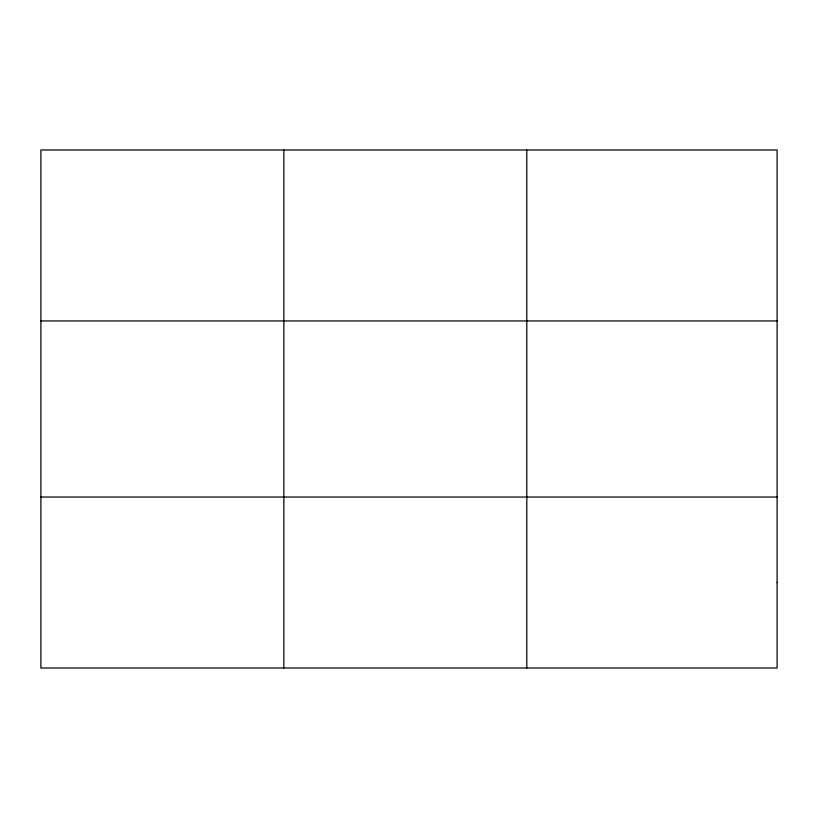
<?xml version="1.0" encoding="UTF-8"?>
<svg xmlns="http://www.w3.org/2000/svg" width="818" height="818" viewBox="0 0 818 818"><rect width="100%" height="100%" fill="white"/><g stroke="black" fill="none" stroke-linecap="round" stroke-linejoin="round"><path stroke-width="1.23" d="M283.846 150.011L283.846 667.989M526.792 150.011L526.792 667.989M40.9 320.942L777.1 320.942M40.9 497.058L777.1 497.058M777.1 582.518L777.1 667.989L40.9 667.989L40.9 150.011L777.1 150.011L777.1 582.518"/></g></svg>
